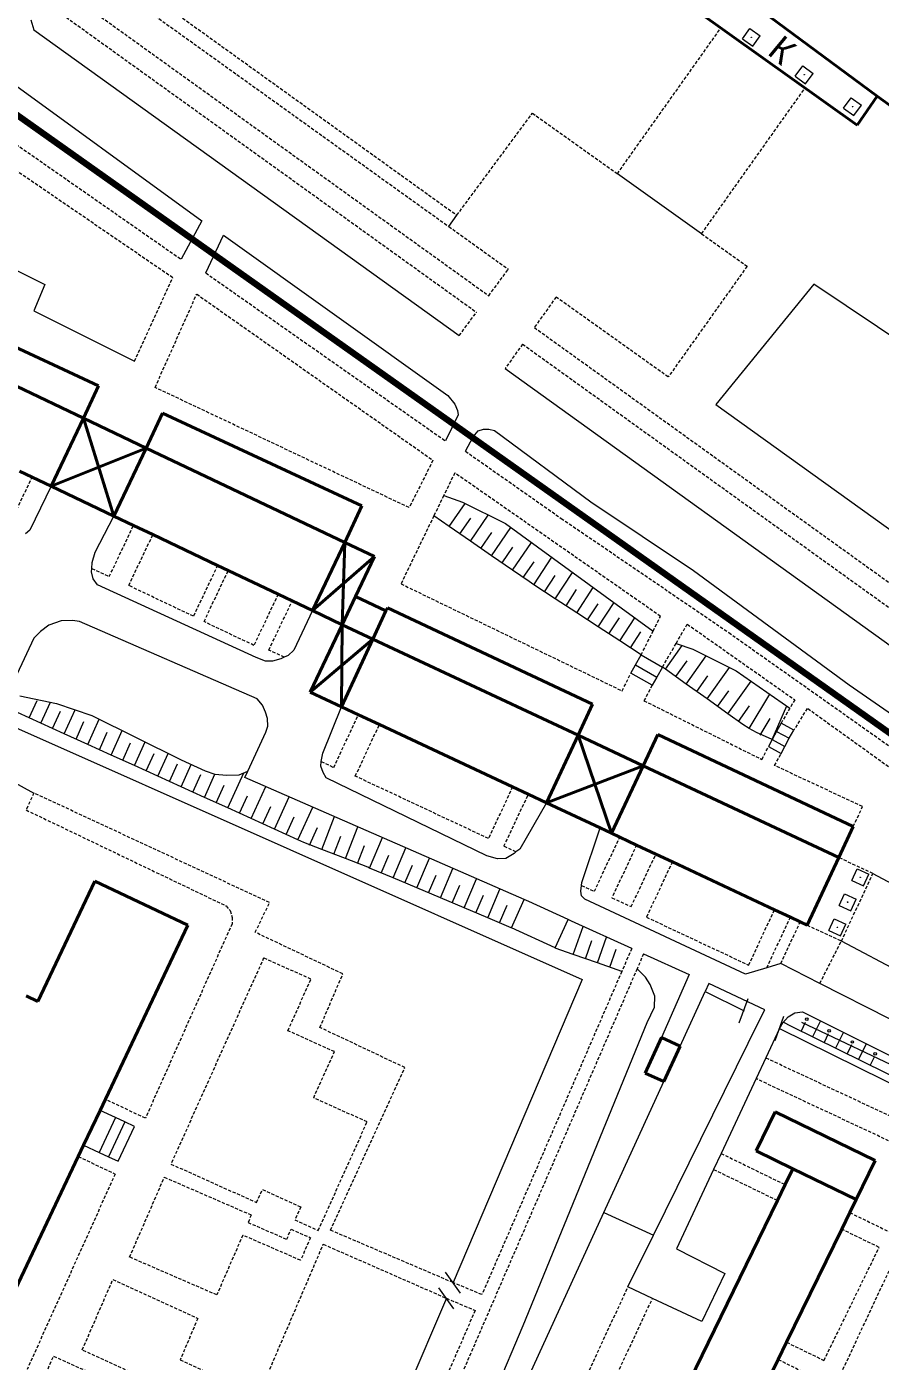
# Model space of a CAD drawing. Extents: x 1000 to 4000, y -5000 to -1000.
# Drawn here: x 2441.4 to 2574.5, y -2241.7 to -2033.7 of the extents above; entities that cross this region are included whole.
import ezdxf
from ezdxf.enums import TextEntityAlignment as Align

# ---------------------------------------------------------------- set-up
doc = ezdxf.new("R2010")
doc.units = 0
doc.header["$MEASUREMENT"] = 0
doc.linetypes.add('DASHED', pattern=[0.75, 0.5, -0.25])
for name, color, linetype in [('11', 7, 'CONTINUOUS'), ('13', 7, 'CONTINUOUS'), ('17', 7, 'CONTINUOUS'), ('24', 7, 'CONTINUOUS'), ('25', 7, 'CONTINUOUS'), ('37', 7, 'CONTINUOUS'), ('40', 7, 'CONTINUOUS'), ('6', 7, 'CONTINUOUS'), ('7', 7, 'CONTINUOUS'), ('границы команд_1', 10, 'CONTINUOUS')]:
    doc.layers.add(name, color=color, linetype=linetype)
doc.styles.get("Standard").update_dxf_attribs({"font": 'txt', "height": 0.2})

msp = doc.modelspace()

# ---------------------------------------------------------------- linework, layer by layer
at = {"layer": '11', "color": 253, "linetype": 'Continuous', "lineweight": 0}
for p, q in [((2436.64, -2141.54), (2528.03, -2182.14)), ((2573.39, -2165.65), (2578.72, -2168.51)), ((2578.08, -2181.3), (2568.46, -2176.17)), ((2528.03, -2182.14), (2507.9, -2229.4)), ((2543.31, -2192.54), (2547.21, -2184.04)), ((2547.21, -2184.04), (2553.32, -2187.06)), ((2552.51, -2188.9), (2553.9, -2185.15)), ((2558.12, -2191.65), (2559.51, -2187.9)), ((2558.82, -2189.78), (2656.17, -2237.89)), ((2531.43, -2218.48), (2540.79, -2198.08)), ((2512.79, -2259.13), (2531.43, -2218.48)), ((2509.06, -2231.03), (2506.74, -2227.77)), ((2506.86, -2231.84), (2486.04, -2280.72)), ((2508.02, -2233.47), (2505.7, -2230.21))]:
    msp.add_line(p, q, dxfattribs=at)
at = {"layer": '13', "color": 253, "linetype": 'Continuous', "lineweight": 40}
for p, q in [((2549.36, -2026.21), (2574.04, -2044.51)), ((2545.74, -2031.09), (2570.91, -2048.98)), ((2570.91, -2048.98), (2574.04, -2044.51)), ((2598.07, -2061.92), (2574.04, -2044.51))]:
    msp.add_line(p, q, dxfattribs=at)
at = {"layer": '24', "color": 253, "linetype": 'Continuous', "lineweight": 0}
for p, q in [((2396.53, -2011.41), (2468.72, -2063.94)), ((2442.08, -2032.58), (2442.55, -2034.16)), ((2442.55, -2034.16), (2508.86, -2081.8)), ((2546.66, -2065.93), (2533.53, -2056.57)), ((2507.24, -2064.8), (2508.5, -2063.04)), ((2468.72, -2063.94), (2465.48, -2069.9)), ((2469.34, -2072.04), (2472.09, -2066.16)), ((2472.09, -2066.16), (2507.07, -2091.13)), ((2432.44, -2067.97), (2444.22, -2073.86)), ((2444.22, -2073.86), (2442.55, -2077.94)), ((2564.18, -2073.8), (2548.89, -2092.53)), ((2589.06, -2090.45), (2564.18, -2073.8)), ((2442.55, -2077.94), (2458.25, -2085.8)), ((2516.02, -2086.94), (2577.73, -2131.28)), ((2507.07, -2091.13), (2508.16, -2092.51)), ((2508.16, -2092.51), (2508.62, -2093.49)), ((2548.89, -2092.53), (2583.2, -2117.18)), ((2508.69, -2094.17), (2506.73, -2098.22)), ((2508.62, -2093.49), (2508.69, -2094.17)), ((2511.04, -2097.57), (2511.8, -2096.67)), ((2511.8, -2096.67), (2512.63, -2096.37)), ((2512.63, -2096.37), (2513.46, -2096.37)), ((2513.46, -2096.37), (2514.39, -2096.59)), ((2514.39, -2096.59), (2529.37, -2107.73)), ((2509.83, -2099.82), (2511.04, -2097.57)), ((2445.23, -2105.29), (2441.91, -2112.12)), ((2529.37, -2107.73), (2545.39, -2118.42)), ((2452.07, -2115.57), (2455.02, -2109.94)), ((2441.91, -2112.12), (2441.23, -2112.72)), ((2451.57, -2118.08), (2451.62, -2117.16)), ((2451.62, -2117.16), (2452.07, -2115.57)), ((2451.54, -2118.6), (2451.57, -2118.08)), ((2451.77, -2119.73), (2451.54, -2118.6)), ((2545.39, -2118.42), (2569.7, -2136.26)), ((2452.45, -2120.64), (2451.77, -2119.73)), ((2477.21, -2131.97), (2452.45, -2120.64)), ((2485.99, -2124.67), (2483.1, -2130.83)), ((2443.59, -2127.94), (2442.52, -2128.95)), ((2444.86, -2126.92), (2443.59, -2127.94)), ((2446.78, -2126.26), (2444.86, -2126.92)), ((2448.56, -2126.21), (2446.78, -2126.26)), ((2449.67, -2126.37), (2448.56, -2126.21)), ((2477.38, -2138.43), (2449.67, -2126.37)), ((2442.52, -2128.95), (2438.37, -2137.83)), ((2478.64, -2132.57), (2477.21, -2131.97)), ((2481.58, -2131.95), (2481.06, -2132.19)), ((2482.19, -2131.66), (2481.58, -2131.95)), ((2483.1, -2130.83), (2482.19, -2131.66)), ((2479.77, -2132.57), (2478.64, -2132.57)), ((2481.06, -2132.19), (2479.77, -2132.57)), ((2569.7, -2136.26), (2601.49, -2158.33)), ((2478.2, -2139.39), (2477.38, -2138.43)), ((2478.68, -2140.49), (2478.2, -2139.39)), ((2478.99, -2141.5), (2478.68, -2140.49)), ((2487.59, -2146.88), (2490.49, -2139.64)), ((2479.04, -2142.67), (2478.99, -2141.5)), ((2475.91, -2149.68), (2478.73, -2143.63)), ((2478.73, -2143.63), (2479.04, -2142.67)), ((2487.29, -2148.92), (2487.35, -2148.19)), ((2487.35, -2148.19), (2487.59, -2146.88)), ((2438.11, -2150.7), (2442.54, -2153.1)), ((2475.44, -2150.68), (2475.91, -2149.68)), ((2518.99, -2169.72), (2475.44, -2150.68)), ((2487.67, -2149.91), (2487.29, -2148.92)), ((2488.12, -2150.74), (2487.67, -2149.91)), ((2513.18, -2162.9), (2488.12, -2150.74)), ((2522.46, -2154.62), (2518.32, -2161.84)), ((2528, -2167.06), (2530.83, -2158.54)), ((2514.84, -2163.35), (2513.18, -2162.9)), ((2516.13, -2163.28), (2514.84, -2163.35)), ((2517.41, -2162.52), (2516.13, -2163.28)), ((2517.72, -2162.28), (2517.41, -2162.52)), ((2518.32, -2161.84), (2517.72, -2162.28)), ((2527.84, -2168.42), (2527.95, -2167.49)), ((2527.95, -2167.49), (2528, -2167.06)), ((2527.92, -2169.1), (2527.84, -2168.42)), ((2528.45, -2169.63), (2527.92, -2169.1)), ((2553.51, -2181.34), (2528.45, -2169.63)), ((2519.73, -2170.03), (2518.99, -2169.72)), ((2525.84, -2172.82), (2519.73, -2170.03)), ((2526.39, -2173.07), (2525.84, -2172.82)), ((2535.76, -2177.33), (2526.39, -2173.07)), ((2537.61, -2178.17), (2544.74, -2181.41)), ((2559.01, -2179.67), (2556.83, -2180.33)), ((2565.1, -2182.77), (2559.01, -2179.67)), ((2544.74, -2181.41), (2540.39, -2191.21)), ((2556.83, -2180.33), (2553.51, -2181.34)), ((2547.79, -2182.8), (2547.21, -2184.04)), ((2556.52, -2186.89), (2547.79, -2182.8)), ((2575.94, -2188.29), (2565.1, -2182.77)), ((2539.16, -2221.99), (2555.79, -2188.28)), ((2555.79, -2188.28), (2556.52, -2186.89)), ((2559.34, -2188.9), (2560.16, -2187.97)), ((2560.16, -2187.97), (2561.2, -2187.36)), ((2561.2, -2187.36), (2562.41, -2187.2)), ((2562.41, -2187.2), (2582.09, -2197.07)), ((2558.82, -2189.78), (2556.66, -2194.39)), ((2558.82, -2189.78), (2559.34, -2188.9)), ((2556.66, -2194.39), (2555.15, -2197.62)), ((2555.15, -2197.62), (2549.7, -2209.27)), ((2549.7, -2209.27), (2548.54, -2211.76)), ((2548.54, -2211.76), (2542.74, -2224.16)), ((2535.17, -2230.09), (2539.16, -2221.99)), ((2542.74, -2224.16), (2550.3, -2228)), ((2550.3, -2228), (2546.68, -2235.46)), ((2539, -2231.87), (2535.17, -2230.09)), ((2546.68, -2235.46), (2539, -2231.87))]:
    msp.add_line(p, q, dxfattribs=at)
at = {"layer": '24', "color": 253, "linetype": 'DASHED', "lineweight": 0}
for p, q in [((2392.99, -2019.38), (2465.48, -2069.9)), ((2447.39, -2021.9), (2507.24, -2064.8)), ((2448.67, -2020.06), (2508.5, -2063.04)), ((2444.52, -2026.04), (2513.47, -2075.58)), ((2442.69, -2028.68), (2511.56, -2078.16)), ((2533.53, -2056.57), (2549.66, -2033.87)), ((2546.66, -2065.93), (2562.8, -2043.21)), ((2508.5, -2063.04), (2520.28, -2047.14)), ((2520.28, -2047.14), (2533.53, -2056.57)), ((2464.19, -2072.79), (2438.74, -2055.38)), ((2507.24, -2064.8), (2516.53, -2071.46)), ((2546.66, -2065.93), (2553.76, -2070.99)), ((2513.47, -2075.58), (2516.53, -2071.46)), ((2553.76, -2070.99), (2541.46, -2088.25)), ((2458.25, -2085.8), (2464.19, -2072.79)), ((2469.34, -2072.04), (2506.73, -2098.22)), ((2461.44, -2089.88), (2467.93, -2075.34)), ((2467.93, -2075.34), (2504.77, -2101.23)), ((2523.97, -2075.79), (2520.58, -2080.54)), ((2541.46, -2088.25), (2523.97, -2075.79)), ((2508.86, -2081.8), (2511.56, -2078.16)), ((2520.58, -2080.54), (2579.24, -2122.69)), ((2518.74, -2083.13), (2516.02, -2086.94)), ((2518.74, -2083.13), (2580.75, -2127.68)), ((2501.07, -2108.62), (2461.44, -2089.88)), ((2509.83, -2099.82), (2524.79, -2110.3)), ((2504.77, -2101.23), (2501.07, -2108.62)), ((2438.58, -2111.63), (2442.26, -2103.88)), ((2508.17, -2103.2), (2506.45, -2106.75)), ((2540.25, -2125.56), (2508.17, -2103.2)), ((2506.45, -2106.75), (2504.91, -2109.92)), ((2504.91, -2109.92), (2499.79, -2120.5)), ((2524.79, -2110.3), (2550.9, -2128.09)), ((2454.29, -2119.37), (2458.08, -2111.39)), ((2457.32, -2120.75), (2461.09, -2112.83)), ((2451.57, -2118.08), (2454.29, -2119.37)), ((2471.18, -2117.62), (2467.41, -2125.55)), ((2469.07, -2126.38), (2472.85, -2118.42)), ((2467.41, -2125.55), (2457.32, -2120.75)), ((2499.79, -2120.5), (2534.28, -2137.19)), ((2480.63, -2122.12), (2476.85, -2130.08)), ((2479.18, -2130.81), (2482.82, -2123.16)), ((2539.1, -2127.86), (2540.25, -2125.56)), ((2476.85, -2130.08), (2469.07, -2126.38)), ((2537.24, -2131.57), (2539.1, -2127.86)), ((2542.69, -2129.78), (2544.43, -2126.78)), ((2544.43, -2126.78), (2561.19, -2138.57)), ((2540.56, -2133.46), (2542.69, -2129.78)), ((2550.9, -2128.09), (2598.86, -2161.98)), ((2481.58, -2131.95), (2479.18, -2130.81)), ((2534.28, -2137.19), (2535.62, -2134.42)), ((2538.94, -2136.31), (2537.68, -2138.71)), ((2537.68, -2138.71), (2556.08, -2147.88)), ((2560.43, -2139.86), (2559.05, -2142.23)), ((2561.19, -2138.57), (2560.43, -2139.86)), ((2563.13, -2139.91), (2561.03, -2143.3)), ((2597.74, -2164.77), (2563.13, -2139.91)), ((2489.3, -2149.11), (2493.15, -2140.89)), ((2492.66, -2150.46), (2496.42, -2142.42)), ((2556.08, -2147.88), (2557.09, -2145.85)), ((2487.35, -2148.19), (2489.3, -2149.11)), ((2558.05, -2148.81), (2559.07, -2146.92)), ((2571.76, -2155.22), (2558.05, -2148.81)), ((2513.42, -2160.19), (2492.66, -2150.46)), ((2517.19, -2152.15), (2513.42, -2160.19)), ((2442.54, -2153.1), (2441.31, -2155.74)), ((2479.29, -2170.18), (2442.54, -2153.1)), ((2515.84, -2161.4), (2519.64, -2153.3)), ((2441.31, -2155.74), (2472.51, -2170.7)), ((2570.32, -2158.3), (2571.76, -2155.22)), ((2529.94, -2168.42), (2533.9, -2159.98)), ((2536.53, -2161.21), (2532.69, -2169.41)), ((2517.72, -2162.28), (2515.84, -2161.4)), ((2535.69, -2170.81), (2539.53, -2162.62)), ((2542.11, -2163.83), (2538.06, -2172.45)), ((2527.95, -2167.49), (2529.94, -2168.42)), ((2532.69, -2169.41), (2535.69, -2170.81)), ((2472.51, -2170.7), (2473.15, -2171.43)), ((2473.15, -2171.43), (2473.44, -2172.48)), ((2477.06, -2174.81), (2479.29, -2170.18)), ((2554, -2179.92), (2558.04, -2171.29)), ((2473.44, -2173.49), (2459.92, -2203.79)), ((2473.44, -2172.48), (2473.44, -2173.49)), ((2538.06, -2172.45), (2554, -2179.92)), ((2556.83, -2180.33), (2560.52, -2172.45)), ((2559.01, -2179.67), (2562.05, -2173.17)), ((2490.72, -2181.29), (2477.06, -2174.81)), ((2535.76, -2177.33), (2534.21, -2180.91)), ((2565.1, -2182.77), (2568.46, -2176.17)), ((2478.37, -2178.8), (2463.92, -2210.93)), ((2485.75, -2182.12), (2478.37, -2178.8)), ((2537.61, -2178.17), (2536.6, -2180.51)), ((2487.14, -2189.64), (2490.72, -2181.29)), ((2536.6, -2180.51), (2504.17, -2255.43)), ((2534.21, -2180.91), (2512.41, -2231.28)), ((2482.14, -2190.14), (2485.75, -2182.12)), ((2489.41, -2193.41), (2482.14, -2190.14)), ((2500.4, -2195.9), (2487.14, -2189.64)), ((2486.17, -2200.61), (2489.41, -2193.41)), ((2585.74, -2207.98), (2556.66, -2194.39)), ((2488.78, -2221.24), (2500.4, -2195.9)), ((2581.27, -2209.84), (2555.15, -2197.62)), ((2494.5, -2204.36), (2486.17, -2200.61)), ((2459.92, -2203.79), (2453.68, -2200.83)), ((2486.88, -2221.29), (2494.5, -2204.36)), ((2449.45, -2209.74), (2455.21, -2212.48)), ((2463.92, -2210.93), (2477.27, -2216.93)), ((2549.7, -2209.27), (2559.69, -2214.14)), ((2455.21, -2212.48), (2441.47, -2242.95)), ((2457.47, -2225.43), (2462.88, -2212.98)), ((2462.88, -2212.98), (2476.44, -2218.87)), ((2548.54, -2211.76), (2558.49, -2216.61)), ((2477.27, -2216.93), (2478.18, -2214.91)), ((2478.18, -2214.91), (2484.16, -2217.6)), ((2476.44, -2218.87), (2475.93, -2220.03)), ((2484.16, -2217.6), (2483.24, -2219.64)), ((2569.77, -2218.49), (2575.84, -2221.45)), ((2475.93, -2220.03), (2481.97, -2222.66)), ((2481.97, -2222.66), (2482.64, -2221.1)), ((2482.64, -2221.1), (2485.66, -2222.41)), ((2483.24, -2219.64), (2486.88, -2221.29)), ((2507.9, -2229.4), (2488.78, -2221.24)), ((2574.34, -2223.92), (2568.51, -2221.08)), ((2475.11, -2222.02), (2471.06, -2231.33)), ((2484.13, -2225.93), (2475.11, -2222.02)), ((2477.56, -2247.05), (2487.67, -2223.43)), ((2485.66, -2222.41), (2484.13, -2225.93)), ((2487.67, -2223.43), (2506.86, -2231.84)), ((2471.06, -2231.33), (2457.47, -2225.43)), ((2565.75, -2241.55), (2574.34, -2223.92)), ((2567.12, -2246.35), (2576.23, -2226.86)), ((2450.09, -2239.9), (2454.84, -2228.94)), ((2454.84, -2228.94), (2468.1, -2234.98)), ((2512.41, -2231.28), (2507.9, -2229.4)), ((2506.86, -2231.84), (2511.34, -2233.75)), ((2520.34, -2262.1), (2535.17, -2230.09)), ((2531.01, -2248.99), (2539, -2231.87)), ((2511.34, -2233.75), (2498.5, -2263.41)), ((2468.1, -2234.98), (2465.34, -2241.46)), ((2462.98, -2245.79), (2450.09, -2239.9)), ((2559.91, -2238.7), (2565.75, -2241.55)), ((2442.59, -2247.62), (2445.62, -2240.87)), ((2445.62, -2240.87), (2462.01, -2248.25)), ((2465.34, -2241.46), (2477.56, -2247.05)), ((2558.6, -2241.39), (2564.19, -2244.12))]:
    msp.add_line(p, q, dxfattribs=at)
at = {"layer": '25', "color": 253, "linetype": 'Continuous', "lineweight": 0}
for p, q in [((2536.35, -2133.14), (2537.24, -2131.57)), ((2537.24, -2131.57), (2540.56, -2133.46)), ((2535.62, -2134.42), (2536.35, -2133.14)), ((2536.35, -2133.14), (2539.67, -2135.03)), ((2540.56, -2133.46), (2539.67, -2135.03)), ((2538.94, -2136.31), (2535.62, -2134.42)), ((2539.67, -2135.03), (2538.94, -2136.31)), ((2559.05, -2142.23), (2558.36, -2143.5)), ((2561.03, -2143.3), (2559.05, -2142.23)), ((2558.36, -2143.5), (2557.67, -2144.77)), ((2558.36, -2143.5), (2560.34, -2144.57)), ((2559.65, -2145.85), (2560.34, -2144.57)), ((2560.34, -2144.57), (2561.03, -2143.3)), ((2557.67, -2144.77), (2557.09, -2145.85)), ((2557.09, -2145.85), (2559.07, -2146.92)), ((2557.67, -2144.77), (2559.65, -2145.85)), ((2559.07, -2146.92), (2559.65, -2145.85))]:
    msp.add_line(p, q, dxfattribs=at)
at = {"layer": '37', "color": 253, "linetype": 'Continuous', "lineweight": 0}
for p, q in [((2506.45, -2106.75), (2509.36, -2107.77)), ((2507.31, -2111.57), (2509.78, -2107.98)), ((2509.36, -2107.77), (2516.08, -2111.1)), ((2507.31, -2111.57), (2504.91, -2109.92)), ((2508.95, -2112.71), (2510.66, -2110.24)), ((2510.6, -2113.84), (2513.4, -2109.78)), ((2516.08, -2111.1), (2539.1, -2127.86)), ((2510.6, -2113.84), (2507.31, -2111.57)), ((2512.25, -2114.98), (2513.95, -2112.51)), ((2513.9, -2116.11), (2516.92, -2111.72)), ((2513.9, -2116.11), (2510.6, -2113.84)), ((2515.54, -2117.24), (2517.24, -2114.77)), ((2517.19, -2118.38), (2520.16, -2114.07)), ((2517.19, -2118.38), (2513.9, -2116.11)), ((2518.84, -2119.51), (2520.54, -2117.04)), ((2520.5, -2120.63), (2523.29, -2116.35)), ((2519.75, -2120.14), (2517.19, -2118.38)), ((2522.17, -2121.72), (2523.81, -2119.21)), ((2523.84, -2122.82), (2526.53, -2118.71)), ((2520.5, -2120.63), (2519.75, -2120.14)), ((2523.84, -2122.82), (2520.5, -2120.63)), ((2525.52, -2123.91), (2527.16, -2121.4)), ((2527.19, -2125.01), (2529.77, -2121.07)), ((2527.19, -2125.01), (2523.84, -2122.82)), ((2528.87, -2126.1), (2530.51, -2123.59)), ((2530.54, -2127.2), (2533.01, -2123.42)), ((2530.54, -2127.2), (2527.19, -2125.01)), ((2532.21, -2128.29), (2533.86, -2125.78)), ((2533.89, -2129.39), (2536.25, -2125.78)), ((2533.89, -2129.39), (2530.54, -2127.2)), ((2535.56, -2130.48), (2537.2, -2127.97)), ((2537.24, -2131.57), (2533.89, -2129.39)), ((2542.69, -2129.78), (2545.31, -2130.7)), ((2541.02, -2133.79), (2543.64, -2130.12)), ((2544.27, -2136.12), (2547.4, -2131.74)), ((2545.31, -2130.7), (2552.03, -2134.03)), ((2541.02, -2133.79), (2540.56, -2133.46)), ((2544.27, -2136.12), (2541.02, -2133.79)), ((2542.64, -2134.95), (2544.39, -2132.51)), ((2547.53, -2138.44), (2551.03, -2133.53)), ((2552.03, -2134.03), (2560.43, -2139.86)), ((2547.53, -2138.44), (2544.27, -2136.12)), ((2545.9, -2137.28), (2547.64, -2134.84)), ((2550.78, -2140.77), (2554.41, -2135.68)), ((2440.36, -2137.96), (2446.09, -2139.15)), ((2549.16, -2139.6), (2550.9, -2137.16)), ((2554.09, -2143.02), (2557.32, -2137.7)), ((2441.82, -2141.4), (2443.06, -2138.67)), ((2443.64, -2142.22), (2445.13, -2138.95)), ((2445.46, -2143.05), (2446.7, -2140.32)), ((2446.09, -2139.15), (2451.6, -2141.01)), ((2447.28, -2143.88), (2448.98, -2140.13)), ((2550.78, -2140.77), (2547.53, -2138.44)), ((2552.41, -2141.93), (2554.15, -2139.49)), ((2557.67, -2144.77), (2559.96, -2139.53)), ((2443.64, -2142.22), (2440, -2140.57)), ((2447.28, -2143.88), (2443.64, -2142.22)), ((2449.11, -2144.7), (2450.34, -2141.97)), ((2450.93, -2145.53), (2452.72, -2141.57)), ((2451.6, -2141.01), (2465.53, -2147.94)), ((2553.08, -2142.41), (2550.78, -2140.77)), ((2554.09, -2143.02), (2553.08, -2142.41)), ((2555.8, -2144.06), (2557.35, -2141.49)), ((2450.93, -2145.53), (2447.28, -2143.88)), ((2452.75, -2146.35), (2453.99, -2143.62)), ((2454.57, -2147.18), (2456.3, -2143.35)), ((2555.2, -2143.69), (2554.09, -2143.02)), ((2557.67, -2144.77), (2555.2, -2143.69)), ((2454.57, -2147.18), (2450.93, -2145.53)), ((2456.39, -2148), (2457.63, -2145.27)), ((2458.22, -2148.83), (2459.89, -2145.14)), ((2458.22, -2148.83), (2454.57, -2147.18)), ((2460.04, -2149.65), (2461.28, -2146.92)), ((2461.86, -2150.48), (2463.47, -2146.92)), ((2463.68, -2151.3), (2464.92, -2148.57)), ((2465.5, -2152.13), (2467.08, -2148.66)), ((2465.53, -2147.94), (2469.26, -2149.66)), ((2461.86, -2150.48), (2458.22, -2148.83)), ((2465.5, -2152.13), (2461.86, -2150.48)), ((2467.32, -2152.96), (2468.56, -2150.22)), ((2469.14, -2153.78), (2470.78, -2150.18)), ((2469.26, -2149.66), (2470.75, -2150.18)), ((2470.75, -2150.18), (2472.61, -2150.33)), ((2472.61, -2150.33), (2474.55, -2150.26)), ((2472.79, -2155.43), (2475.28, -2149.95)), ((2474.55, -2150.26), (2475.91, -2149.68)), ((2469.14, -2153.78), (2465.5, -2152.13)), ((2470.97, -2154.61), (2472.2, -2151.87)), ((2476.43, -2157.08), (2478.69, -2152.1)), ((2472.79, -2155.43), (2469.14, -2153.78)), ((2474.61, -2156.26), (2475.85, -2153.53)), ((2480.07, -2158.73), (2482.36, -2153.7)), ((2476.43, -2157.08), (2472.79, -2155.43)), ((2480.07, -2158.73), (2476.43, -2157.08)), ((2478.25, -2157.91), (2479.49, -2155.18)), ((2481.9, -2159.56), (2483.14, -2156.83)), ((2483.72, -2160.39), (2486.02, -2155.3)), ((2487.43, -2161.88), (2489.41, -2156.78)), ((2483.72, -2160.39), (2480.07, -2158.73)), ((2485.54, -2161.21), (2486.78, -2158.48)), ((2491.15, -2163.33), (2493.07, -2158.39)), ((2484.64, -2160.8), (2483.72, -2160.39)), ((2487.43, -2161.88), (2484.64, -2160.8)), ((2489.29, -2162.61), (2490.38, -2159.81)), ((2493.02, -2164.06), (2494.11, -2161.26)), ((2494.88, -2164.79), (2496.88, -2160.05)), ((2491.15, -2163.33), (2487.43, -2161.88)), ((2494.62, -2164.68), (2491.15, -2163.33)), ((2496.72, -2165.57), (2497.89, -2162.8)), ((2498.57, -2166.34), (2500.55, -2161.65)), ((2502.25, -2167.9), (2504.21, -2163.25)), ((2494.88, -2164.79), (2494.62, -2164.68)), ((2498.57, -2166.34), (2494.88, -2164.79)), ((2500.41, -2167.12), (2501.57, -2164.36)), ((2505.94, -2169.45), (2507.88, -2164.86)), ((2502.25, -2167.9), (2498.57, -2166.34)), ((2504.09, -2168.68), (2505.26, -2165.91)), ((2507.78, -2170.23), (2508.95, -2167.47)), ((2509.62, -2171.01), (2511.54, -2166.46)), ((2505.94, -2169.45), (2502.25, -2167.9)), ((2509.62, -2171.01), (2505.94, -2169.45)), ((2511.46, -2171.79), (2512.63, -2169.02)), ((2513.31, -2172.57), (2515.21, -2168.06)), ((2513.31, -2172.57), (2509.62, -2171.01)), ((2515.15, -2173.34), (2516.32, -2170.58)), ((2516.99, -2174.12), (2513.31, -2172.57)), ((2526.66, -2178.26), (2528.2, -2173.89)), ((2530.44, -2179.59), (2531.85, -2175.55)), ((2526.66, -2178.26), (2523.82, -2177.26)), ((2528.55, -2178.92), (2529.55, -2176.09)), ((2532.33, -2180.25), (2533.32, -2177.42)), ((2530.44, -2179.59), (2526.66, -2178.26)), ((2534.21, -2180.91), (2530.44, -2179.59)), ((2537.93, -2181.78), (2536.66, -2180.57)), ((2538.64, -2182.93), (2537.93, -2181.78)), ((2539.35, -2184.74), (2538.64, -2182.93)), ((2539.3, -2186.49), (2539.35, -2184.74)), ((2538.2, -2188.85), (2539.3, -2186.49)), ((2518.82, -2236.1), (2538.2, -2188.85)), ((2560.7, -2189.48), (2559.39, -2188.83)), ((2619.55, -2218.57), (2560.7, -2189.48)), ((2562.84, -2188.85), (2562.17, -2190.21)), ((2565.2, -2188.6), (2563.97, -2191.09)), ((2568.78, -2190.39), (2567.55, -2192.87)), ((2566.42, -2190.64), (2565.76, -2191.98)), ((2570.05, -2192.33), (2569.35, -2193.75)), ((2572.35, -2192.19), (2571.14, -2194.64)), ((2573.55, -2194.27), (2572.93, -2195.53)), ((2512.24, -2251.57), (2518.82, -2236.1))]:
    msp.add_line(p, q, dxfattribs=at)
for centre in [(2563.06, -2188.34), (2566.54, -2190.17), (2570.17, -2191.9), (2573.73, -2193.74)]:
    msp.add_circle(centre, 0.2, dxfattribs=at)
at = {"layer": '40', "color": 253, "linetype": 'Continuous', "lineweight": 0}
for p, q in [((2517, -2174.1), (2518.99, -2169.72)), ((2523.84, -2177.21), (2525.84, -2172.82)), ((2523.84, -2177.21), (2517, -2174.1)), ((2562.25, -2188.8), (2585.68, -2199.96)), ((2531.43, -2218.48), (2539.16, -2221.99))]:
    msp.add_line(p, q, dxfattribs=at)
at = {"layer": '6', "color": 253, "linetype": 'Continuous', "lineweight": 40}
for p, q in [((2452.63, -2089.62), (2421.53, -2075.17)), ((2419.32, -2079.94), (2450.28, -2094.67)), ((2450.28, -2094.67), (2452.63, -2089.62)), ((2445.23, -2105.29), (2450.28, -2094.67)), ((2450.28, -2094.67), (2460.07, -2099.33)), ((2455.02, -2109.94), (2450.28, -2094.67)), ((2462.59, -2093.9), (2460.07, -2099.33)), ((2493.69, -2108.35), (2462.59, -2093.9)), ((2460.07, -2099.33), (2445.23, -2105.29)), ((2455.02, -2109.94), (2460.07, -2099.33)), ((2460.07, -2099.33), (2491.04, -2114.05)), ((2442.26, -2103.88), (2440.3, -2102.94)), ((2445.23, -2105.29), (2442.26, -2103.88)), ((2455.02, -2109.94), (2445.23, -2105.29)), ((2491.04, -2114.05), (2493.69, -2108.35)), ((2458.08, -2111.39), (2455.02, -2109.94)), ((2461.09, -2112.83), (2458.08, -2111.39)), ((2471.18, -2117.62), (2461.09, -2112.83)), ((2485.99, -2124.67), (2491.04, -2114.05)), ((2491.04, -2114.05), (2490.61, -2126.87)), ((2491.04, -2114.05), (2495.66, -2116.25)), ((2495.66, -2116.25), (2485.99, -2124.67)), ((2492.71, -2122.46), (2495.66, -2116.25)), ((2472.85, -2118.42), (2471.18, -2117.62)), ((2480.63, -2122.12), (2472.85, -2118.42)), ((2482.82, -2123.16), (2480.63, -2122.12)), ((2485.99, -2124.67), (2482.82, -2123.16)), ((2490.61, -2126.87), (2492.71, -2122.46)), ((2492.71, -2122.46), (2497.43, -2124.7)), ((2490.61, -2126.87), (2485.99, -2124.67)), ((2497.43, -2124.7), (2495.37, -2129.1)), ((2497.66, -2124.22), (2497.43, -2124.7)), ((2529.66, -2139.25), (2497.66, -2124.22)), ((2490.61, -2126.87), (2485.62, -2137.36)), ((2490.61, -2126.87), (2490.49, -2139.64)), ((2490.61, -2126.87), (2495.37, -2129.1)), ((2495.37, -2129.1), (2485.62, -2137.36)), ((2495.37, -2129.1), (2490.49, -2139.64)), ((2495.37, -2129.1), (2527.39, -2144.1)), ((2490.49, -2139.64), (2485.62, -2137.36)), ((2493.15, -2140.89), (2490.49, -2139.64)), ((2527.39, -2144.1), (2529.66, -2139.25)), ((2496.42, -2142.42), (2493.15, -2140.89)), ((2517.19, -2152.15), (2496.42, -2142.42)), ((2522.46, -2154.62), (2527.39, -2144.1)), ((2527.39, -2144.1), (2537.53, -2148.85)), ((2527.39, -2144.1), (2532.6, -2159.37)), ((2539.82, -2143.97), (2537.53, -2148.85)), ((2570.32, -2158.3), (2539.82, -2143.97)), ((2537.53, -2148.85), (2522.46, -2154.62)), ((2532.6, -2159.37), (2537.53, -2148.85)), ((2537.53, -2148.85), (2568.04, -2163.15)), ((2519.64, -2153.3), (2517.19, -2152.15)), ((2522.46, -2154.62), (2519.64, -2153.3)), ((2530.83, -2158.54), (2522.46, -2154.62)), ((2532.6, -2159.37), (2530.83, -2158.54)), ((2568.04, -2163.15), (2570.32, -2158.3)), ((2533.9, -2159.98), (2532.6, -2159.37)), ((2536.53, -2161.21), (2533.9, -2159.98)), ((2539.53, -2162.62), (2536.53, -2161.21)), ((2542.11, -2163.83), (2539.53, -2162.62)), ((2568.04, -2163.15), (2563.11, -2173.67)), ((2558.04, -2171.29), (2542.11, -2163.83)), ((2443.14, -2185.57), (2452.04, -2166.82)), ((2452.04, -2166.82), (2466.56, -2173.7)), ((2560.52, -2172.45), (2558.04, -2171.29)), ((2466.56, -2173.7), (2453.68, -2200.83)), ((2562.05, -2173.17), (2560.52, -2172.45)), ((2563.11, -2173.67), (2562.05, -2173.17)), ((2441.36, -2184.72), (2443.14, -2185.57)), ((2540.39, -2191.21), (2537.87, -2196.75)), ((2543.31, -2192.54), (2540.39, -2191.21)), ((2540.79, -2198.08), (2543.31, -2192.54)), ((2537.87, -2196.75), (2540.79, -2198.08)), ((2452.85, -2202.57), (2450.28, -2207.99)), ((2453.68, -2200.83), (2452.85, -2202.57)), ((2555.19, -2208.86), (2558.16, -2202.77)), ((2558.16, -2202.77), (2573.73, -2210.37)), ((2450.28, -2207.99), (2449.45, -2209.74)), ((2560.91, -2211.66), (2555.19, -2208.86)), ((2449.45, -2209.74), (2436.97, -2236.03)), ((2573.73, -2210.37), (2570.76, -2216.46)), ((2559.69, -2214.14), (2560.91, -2211.66)), ((2570.76, -2216.46), (2560.91, -2211.66)), ((2558.49, -2216.61), (2559.69, -2214.14)), ((2540.45, -2253.59), (2558.49, -2216.61)), ((2570.76, -2216.46), (2569.77, -2218.49)), ((2569.77, -2218.49), (2568.51, -2221.08)), ((2568.51, -2221.08), (2559.91, -2238.7)), ((2559.91, -2238.7), (2558.6, -2241.39)), ((2558.6, -2241.39), (2547.57, -2263.99))]:
    msp.add_line(p, q, dxfattribs=at)
at = {"layer": '7', "color": 253, "linetype": 'Continuous', "lineweight": 0}
for p, q in [((2553.02, -2035.53), (2554.21, -2033.92)), ((2554.21, -2033.92), (2555.82, -2035.1)), ((2553.02, -2035.53), (2554.63, -2036.71)), ((2554.63, -2036.71), (2555.82, -2035.1)), ((2561.27, -2041.35), (2562.45, -2039.74)), ((2562.45, -2039.74), (2564.07, -2040.93)), ((2561.27, -2041.35), (2562.88, -2042.54)), ((2562.88, -2042.54), (2564.07, -2040.93)), ((2568.81, -2046.34), (2570, -2044.73)), ((2570, -2044.73), (2571.61, -2045.91)), ((2568.81, -2046.34), (2570.42, -2047.52)), ((2570.42, -2047.52), (2571.61, -2045.91)), ((2570.07, -2166.74), (2570.9, -2164.92)), ((2570.9, -2164.92), (2572.72, -2165.75)), ((2570.07, -2166.74), (2571.89, -2167.57)), ((2571.89, -2167.57), (2572.72, -2165.75)), ((2568.11, -2170.61), (2568.94, -2168.79)), ((2568.94, -2168.79), (2570.76, -2169.62)), ((2569.93, -2171.44), (2570.76, -2169.62)), ((2568.11, -2170.61), (2569.93, -2171.44)), ((2566.53, -2174.53), (2567.36, -2172.71)), ((2567.36, -2172.71), (2569.18, -2173.54)), ((2568.35, -2175.36), (2569.18, -2173.54)), ((2566.53, -2174.53), (2568.35, -2175.36)), ((2455.24, -2203.68), (2452.85, -2202.57)), ((2455.24, -2203.68), (2452.71, -2209.12)), ((2456.72, -2204.37), (2454.19, -2209.81)), ((2456.72, -2204.37), (2455.24, -2203.68)), ((2458.21, -2205.06), (2456.72, -2204.37)), ((2455.68, -2210.5), (2458.21, -2205.06)), ((2450.28, -2207.99), (2452.71, -2209.12)), ((2452.71, -2209.12), (2454.19, -2209.81)), ((2454.19, -2209.81), (2455.68, -2210.5))]:
    msp.add_line(p, q, dxfattribs=at)
at = {"layer": '7', "color": 253, "linetype": 'DASHED', "lineweight": 0}
for p, q in [((2573.39, -2165.65), (2568.04, -2163.15)), ((2568.46, -2176.17), (2573.39, -2165.65)), ((2563.11, -2173.67), (2568.46, -2176.17))]:
    msp.add_line(p, q, dxfattribs=at)
at = {"layer": '7', "color": 253, "linetype": 'Continuous', "lineweight": 0}
for centre in [(2571.4, -2166.25), (2569.43, -2170.11), (2567.85, -2174.04)]:
    msp.add_circle(centre, 0.041, dxfattribs=at)
for centre in [(2554.42, -2035.31), (2562.67, -2041.14), (2570.21, -2046.13)]:
    msp.add_ellipse(centre, major_axis=(0.029, 0.029), ratio=1, start_param=4.863530499877528, end_param=11.14671580705711, dxfattribs=at)
at = {"layer": 'границы команд_1', "color": 6, "lineweight": 100}
msp.add_lwpolyline([(2202.96, -1885.55), (1968.34, -2278.57), (2709.12, -2695.15), (2878.09, -2362.16), (2873.74, -2354.57), (2208.14, -1883.34)], close=True, dxfattribs=at)

# ---------------------------------------------------------------- texts
at = {"layer": '17', "color": 253, "linetype": 'Continuous', "lineweight": 0}
msp.add_text('К', height=4, rotation=320.3406, dxfattribs=at).set_placement((2559.23, -2037.29), align=Align.MIDDLE)

doc.saveas('drawing.dxf')
